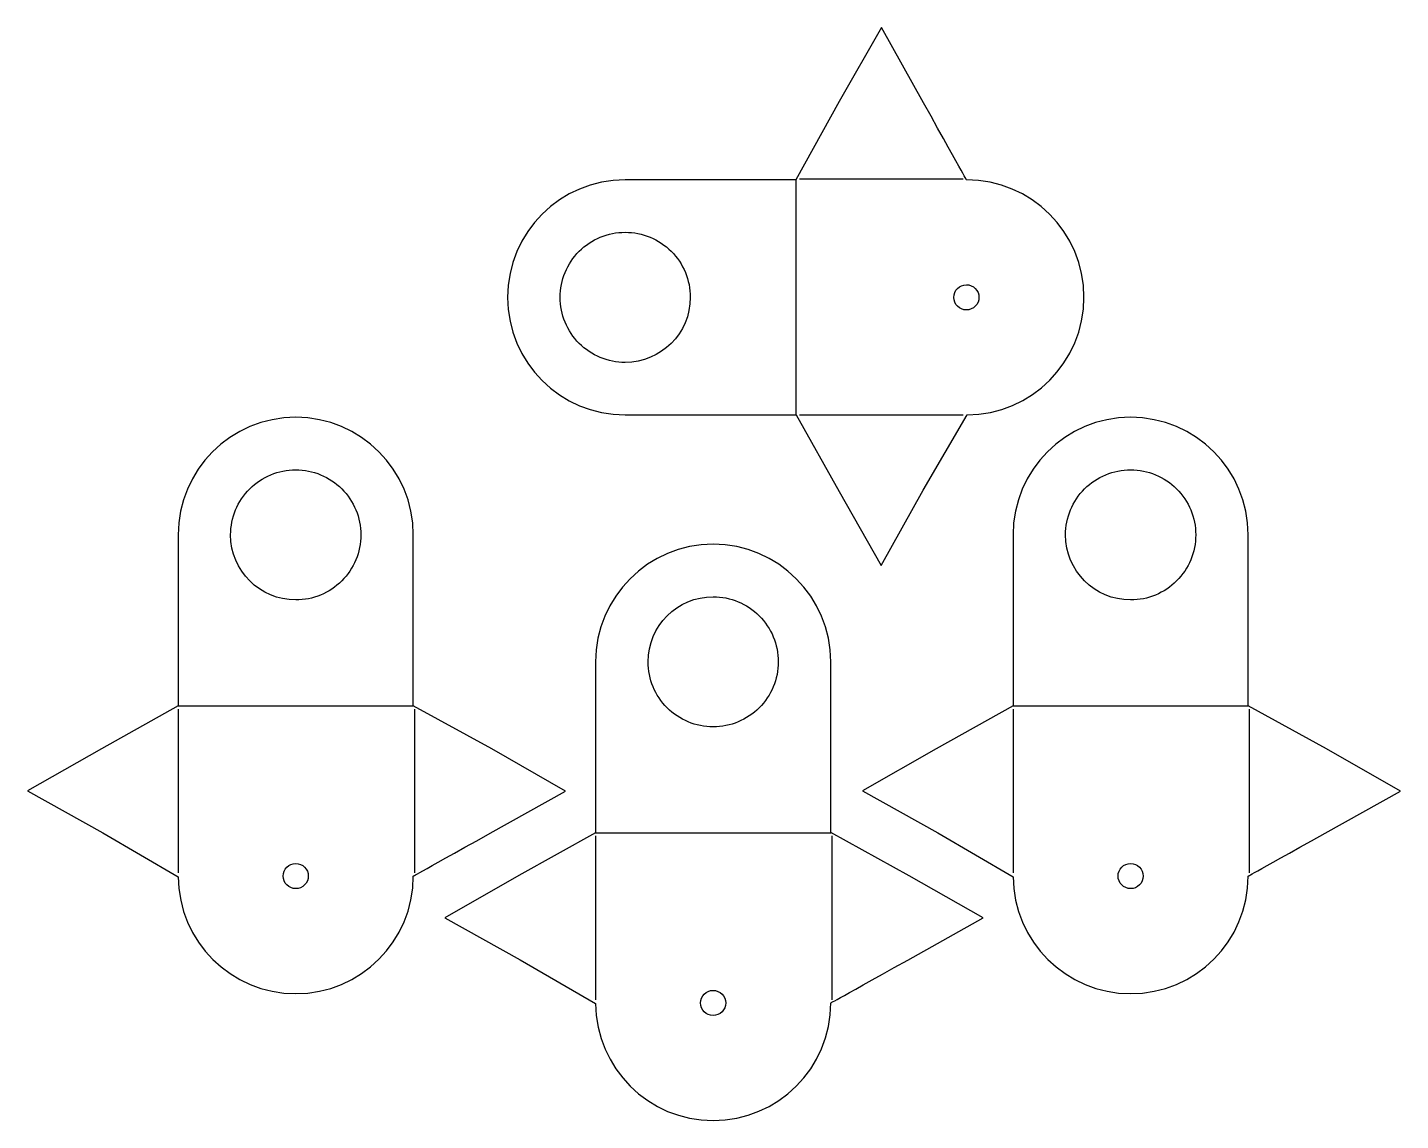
# Model space of a CAD drawing. Extents: x 0 to 262, y 0 to 208.
import ezdxf

# ---------------------------------------------------------------- set-up
doc = ezdxf.new("R2010")
doc.units = 0
doc.layers.get('0').update_dxf_attribs({"linetype": 'CONTINUOUS'})

msp = doc.modelspace()

# ---------------------------------------------------------------- linework, layer by layer
at = {"color": 7}
for p, q in [((162.887213, 208.359169), (154.856693, 194.268038)), ((170.90326, 194.010175), (162.887213, 208.359169)), ((154.856693, 194.268038), (146.615854, 179.339751)), ((146.615854, 179.339751), (114.233344, 179.339751)), ((114.233344, 179.339751), (114.233344, 179.331998)), ((146.633507, 134.439753), (146.633507, 179.43975)), ((147.26443, 179.541736), (178.474174, 179.541736)), ((114.077419, 169.339752), (114.077419, 169.339752)), ((179.077422, 159.339748), (179.077422, 159.339748)), ((91.677554, 156.939652), (91.677667, 156.939665)), ((51.309929, 134.08025), (51.309929, 134.08025)), ((114.233402, 134.545686), (114.233402, 134.539998)), ((114.233402, 134.539998), (146.635041, 134.539998)), ((146.635041, 134.539998), (146.643826, 134.539998)), ((146.643826, 134.539998), (154.815424, 119.924351)), ((147.26443, 134.542067), (178.474174, 134.542067)), ((170.861985, 120.182219), (179.199982, 134.542067)), ((210.365488, 134.08025), (210.365488, 134.08025)), ((154.815424, 119.924351), (162.84594, 105.833225)), ((162.84594, 105.833225), (170.861985, 120.182219)), ((28.91595, 111.524521), (28.910261, 111.524521)), ((28.910261, 111.524521), (28.910261, 79.122879)), ((63.710013, 111.680501), (63.710013, 111.680501)), ((73.710083, 111.524521), (73.702331, 111.524521)), ((73.710083, 79.142), (73.710083, 111.524521)), ((130.83771, 109.899506), (130.83771, 109.899506)), ((187.971509, 111.524521), (187.965821, 111.524521)), ((187.965821, 111.524521), (187.965821, 79.122879)), ((222.765572, 111.680501), (222.765572, 111.680501)), ((232.765642, 111.524521), (232.75789, 111.524521)), ((232.765642, 79.142), (232.765642, 111.524521)), ((108.443731, 87.343776), (108.438042, 87.343776)), ((108.438042, 87.343776), (108.438042, 54.942134)), ((143.237794, 87.499759), (143.237794, 87.499759)), ((153.237864, 87.343776), (153.230112, 87.343776)), ((153.237864, 54.961256), (153.237864, 87.343776)), ((28.910261, 79.114094), (14.294617, 70.942499)), ((28.810016, 79.12441), (73.810013, 79.12441)), ((28.910261, 79.122879), (28.910261, 79.114094)), ((28.912331, 78.493488), (28.912331, 47.283743)), ((88.638372, 70.901158), (73.710083, 79.142)), ((73.912, 78.493488), (73.912, 47.283743)), ((187.965821, 79.114094), (173.350177, 70.942499)), ((187.865576, 79.12441), (232.865573, 79.12441)), ((187.965821, 79.122879), (187.965821, 79.114094)), ((187.96789, 78.493488), (187.96789, 47.283743)), ((247.693931, 70.901158), (232.765642, 79.142)), ((232.967559, 78.493488), (232.967559, 47.283743)), ((14.294617, 70.942499), (0.203488, 62.911982)), ((102.729501, 62.870641), (88.638372, 70.901158)), ((173.350177, 70.942499), (159.259048, 62.911982)), ((261.78506, 62.870641), (247.693931, 70.901158)), ((0.203488, 62.911982), (14.552482, 54.895935)), ((88.380506, 54.854594), (102.729501, 62.870641)), ((159.259048, 62.911982), (173.608042, 54.895935)), ((247.436066, 54.854594), (261.78506, 62.870641)), ((108.438042, 54.93335), (93.822398, 46.761755)), ((108.337797, 54.943666), (153.337794, 54.943666)), ((108.438042, 54.942134), (108.438042, 54.93335)), ((168.166153, 46.720413), (153.237864, 54.961256)), ((14.552482, 54.895935), (28.912331, 46.557941)), ((108.440112, 54.312743), (108.440112, 23.102999)), ((153.439781, 54.312743), (153.439781, 23.102999)), ((173.608042, 54.895935), (187.96789, 46.557941)), ((53.710012, 46.680496), (53.710012, 46.680496)), ((93.822398, 46.761755), (79.731269, 38.731238)), ((182.257282, 38.689896), (168.166153, 46.720413)), ((212.765571, 46.680496), (212.765571, 46.680496)), ((79.731269, 38.731238), (94.080264, 30.715191)), ((167.908288, 30.67385), (182.257282, 38.689896)), ((94.080264, 30.715191), (108.440112, 22.377196)), ((133.237793, 22.499751), (133.237793, 22.499751))]:
    msp.add_line(p, q, dxfattribs=at)
for points in [[(179.077435, 179.33978), (179.077435, 179.33978), (179.077435, 179.33978), (170.90326, 194.010175)], [(114.077279, 179.339751), (101.706161, 179.339595), (91.677514, 169.310717), (91.677554, 156.939652)], [(114.233344, 179.331998), (114.181332, 179.334776), (114.129309, 179.337343), (114.077279, 179.339751)], [(201.477174, 156.939665), (201.477274, 169.310786), (191.448624, 179.339666), (179.077435, 179.33978)], [(105.30929, 165.707876), (107.634743, 168.033328), (110.788733, 169.339753), (114.077419, 169.339752)], [(114.077419, 169.339752), (117.366104, 169.339751), (120.520092, 168.033325), (122.845543, 165.707873)], [(101.677414, 156.939747), (101.677413, 160.228433), (102.983838, 163.382424), (105.30929, 165.707876)], [(122.845543, 165.707873), (125.170994, 163.382421), (126.477417, 160.228432), (126.477416, 156.939747)], [(176.677423, 156.939747), (176.677423, 158.26523), (177.751938, 159.339747), (179.077422, 159.339748)], [(179.077422, 159.339748), (179.713942, 159.339749), (180.324392, 159.086892), (180.77448, 158.636804)], [(180.77448, 158.636804), (181.224567, 158.186715), (181.477424, 157.576265), (181.477423, 156.939745)], [(91.677667, 156.939665), (91.677855, 144.568749), (101.706421, 134.540183), (114.077337, 134.539998)], [(105.309292, 148.171622), (102.98384, 150.497073), (101.677415, 153.651062), (101.677414, 156.939747)], [(126.477416, 156.939747), (126.477416, 150.091418), (120.925749, 144.53975), (114.077419, 144.539748)], [(179.077422, 154.539749), (177.751939, 154.53975), (176.677424, 155.614265), (176.677423, 156.939747)], [(181.477423, 156.939745), (181.47742, 155.614263), (180.402904, 154.539748), (179.077422, 154.539749)], [(179.199982, 134.542067), (191.494542, 134.631867), (201.476986, 144.624369), (201.477174, 156.939665)], [(114.077419, 144.539748), (110.788734, 144.539746), (107.634744, 145.846171), (105.309292, 148.171622)], [(51.309929, 134.08025), (38.939012, 134.080065), (28.910447, 124.051499), (28.910261, 111.680583)], [(73.710083, 111.680583), (73.709927, 124.0517), (63.681049, 134.080351), (51.309929, 134.08025)], [(114.077337, 134.539998), (114.129365, 134.541585), (114.181387, 134.543596), (114.233402, 134.545686)], [(210.365488, 134.08025), (197.994572, 134.080065), (187.966006, 124.051499), (187.965821, 111.680583)], [(232.765642, 111.680583), (232.765486, 124.0517), (222.736608, 134.080351), (210.365488, 134.08025)], [(42.541886, 120.448626), (44.867337, 122.774078), (48.021326, 124.080503), (51.310011, 124.080503)], [(51.310011, 124.080503), (54.598696, 124.080503), (57.752685, 122.774079), (60.078137, 120.448627)], [(201.597446, 120.448626), (203.922897, 122.774078), (207.076885, 124.080503), (210.36557, 124.080503)], [(210.36557, 124.080503), (213.654255, 124.080503), (216.808245, 122.774079), (219.133696, 120.448627)], [(38.910011, 111.680501), (38.910011, 114.969185), (40.216435, 118.123174), (42.541886, 120.448626)], [(60.078137, 120.448627), (62.403589, 118.123175), (63.710014, 114.969186), (63.710013, 111.680501)], [(197.965571, 111.680501), (197.96557, 114.969185), (199.271995, 118.123174), (201.597446, 120.448626)], [(219.133696, 120.448627), (221.459148, 118.123175), (222.765573, 114.969186), (222.765572, 111.680501)], [(28.910261, 111.680583), (28.911849, 111.628555), (28.91386, 111.576535), (28.91595, 111.524521)], [(51.310011, 99.280501), (44.46168, 99.280501), (38.910012, 104.83217), (38.910011, 111.680501)], [(63.710013, 111.680501), (63.710013, 108.391816), (62.403588, 105.237827), (60.078136, 102.912376)], [(73.702331, 111.524521), (73.705109, 111.576533), (73.707675, 111.628552), (73.710083, 111.680583)], [(130.83771, 109.899506), (118.466793, 109.89932), (108.438228, 99.870755), (108.438042, 87.499838)], [(153.237864, 87.499838), (153.237708, 99.870959), (143.20883, 109.899606), (130.83771, 109.899506)], [(187.965821, 111.680583), (187.967408, 111.628555), (187.969419, 111.576535), (187.971509, 111.524521)], [(210.36557, 99.280501), (203.51724, 99.280501), (197.965571, 104.83217), (197.965571, 111.680501)], [(222.765572, 111.680501), (222.765572, 108.391816), (221.459147, 105.237827), (219.133696, 102.912376)], [(232.75789, 111.524521), (232.760668, 111.576533), (232.763235, 111.628552), (232.765642, 111.680583)], [(60.078136, 102.912376), (57.752685, 100.586925), (54.598696, 99.280501), (51.310011, 99.280501)], [(219.133696, 102.912376), (216.808244, 100.586925), (213.654255, 99.280501), (210.36557, 99.280501)], [(118.437792, 87.499759), (118.437793, 94.348089), (123.989461, 99.899758), (130.837792, 99.899758)], [(130.837792, 99.899758), (134.126477, 99.899759), (137.280466, 98.593334), (139.605917, 96.267883)], [(139.605917, 96.267883), (141.931369, 93.942432), (143.237794, 90.788444), (143.237794, 87.499759)], [(108.438042, 87.499838), (108.43963, 87.447811), (108.441641, 87.395791), (108.443731, 87.343776)], [(122.069667, 78.731634), (119.744216, 81.057085), (118.437792, 84.211074), (118.437792, 87.499759)], [(143.237794, 87.499759), (143.237795, 84.211074), (141.93137, 81.057084), (139.605918, 78.731633)], [(153.230112, 87.343776), (153.23289, 87.395788), (153.235456, 87.447811), (153.237864, 87.499838)], [(130.837792, 75.099757), (127.549107, 75.099757), (124.395118, 76.406182), (122.069667, 78.731634)], [(139.605918, 78.731633), (137.280466, 76.406181), (134.126477, 75.099756), (130.837792, 75.099757)], [(73.710112, 46.680416), (73.710112, 46.680416), (73.710112, 46.680416), (88.380506, 54.854594)], [(232.765671, 46.680416), (232.765671, 46.680416), (232.765671, 46.680416), (247.436066, 54.854594)], [(48.910012, 46.680496), (48.910012, 48.005979), (49.984528, 49.080496), (51.310011, 49.080497)], [(51.310011, 49.080497), (51.946531, 49.080497), (52.556981, 48.827641), (53.007068, 48.377553)], [(53.007068, 48.377553), (53.457156, 47.927465), (53.710012, 47.317016), (53.710012, 46.680496)], [(207.965572, 46.680496), (207.965571, 48.005979), (209.040087, 49.080496), (210.36557, 49.080497)], [(210.36557, 49.080497), (211.00209, 49.080497), (211.61254, 48.827641), (212.062627, 48.377553)], [(212.062627, 48.377553), (212.512715, 47.927465), (212.765571, 47.317016), (212.765571, 46.680496)], [(28.912331, 46.557941), (29.00213, 34.26338), (38.994633, 24.280934), (51.309929, 24.280749)], [(51.310011, 44.280495), (49.984528, 44.280496), (48.910012, 45.355013), (48.910012, 46.680496)], [(51.309929, 24.280749), (63.681049, 24.280648), (73.70993, 34.309296), (73.710112, 46.680416)], [(53.007068, 44.983438), (52.556981, 44.533351), (51.946531, 44.280494), (51.310011, 44.280495)], [(53.710012, 46.680496), (53.710012, 46.043976), (53.457156, 45.433526), (53.007068, 44.983438)], [(187.96789, 46.557941), (188.057689, 34.26338), (198.050192, 24.280934), (210.365488, 24.280749)], [(210.36557, 44.280495), (209.040087, 44.280496), (207.965571, 45.355013), (207.965572, 46.680496)], [(210.365488, 24.280749), (222.736608, 24.280648), (232.765489, 34.309296), (232.765671, 46.680416)], [(212.062627, 44.983438), (211.61254, 44.533351), (211.00209, 44.280494), (210.36557, 44.280495)], [(212.765571, 46.680496), (212.765571, 46.043976), (212.512715, 45.433526), (212.062627, 44.983438)], [(153.237893, 22.499672), (153.237893, 22.499672), (153.237893, 22.499672), (167.908288, 30.67385)], [(128.437793, 22.499751), (128.437793, 23.825234), (129.512309, 24.899751), (130.837792, 24.899752)], [(130.837792, 24.899752), (131.474312, 24.899753), (132.084762, 24.646896), (132.534849, 24.196809)], [(132.534849, 24.196809), (132.984937, 23.746721), (133.237793, 23.136271), (133.237793, 22.499751)], [(108.440112, 22.377196), (108.529911, 10.082636), (118.522414, 0.10019), (130.83771, 0.100005)], [(130.837792, 20.09975), (129.512309, 20.099751), (128.437793, 21.174268), (128.437793, 22.499751)], [(130.83771, 0.100005), (143.20883, 0.099904), (153.237711, 10.128552), (153.237893, 22.499672)], [(133.237793, 22.499751), (133.237793, 21.863231), (132.984937, 21.252782), (132.534849, 20.802694)], [(132.534849, 20.802694), (132.084762, 20.352606), (131.474312, 20.09975), (130.837792, 20.09975)]]:
    msp.add_open_spline(points, degree=3, dxfattribs=at)

doc.saveas('drawing.dxf')
